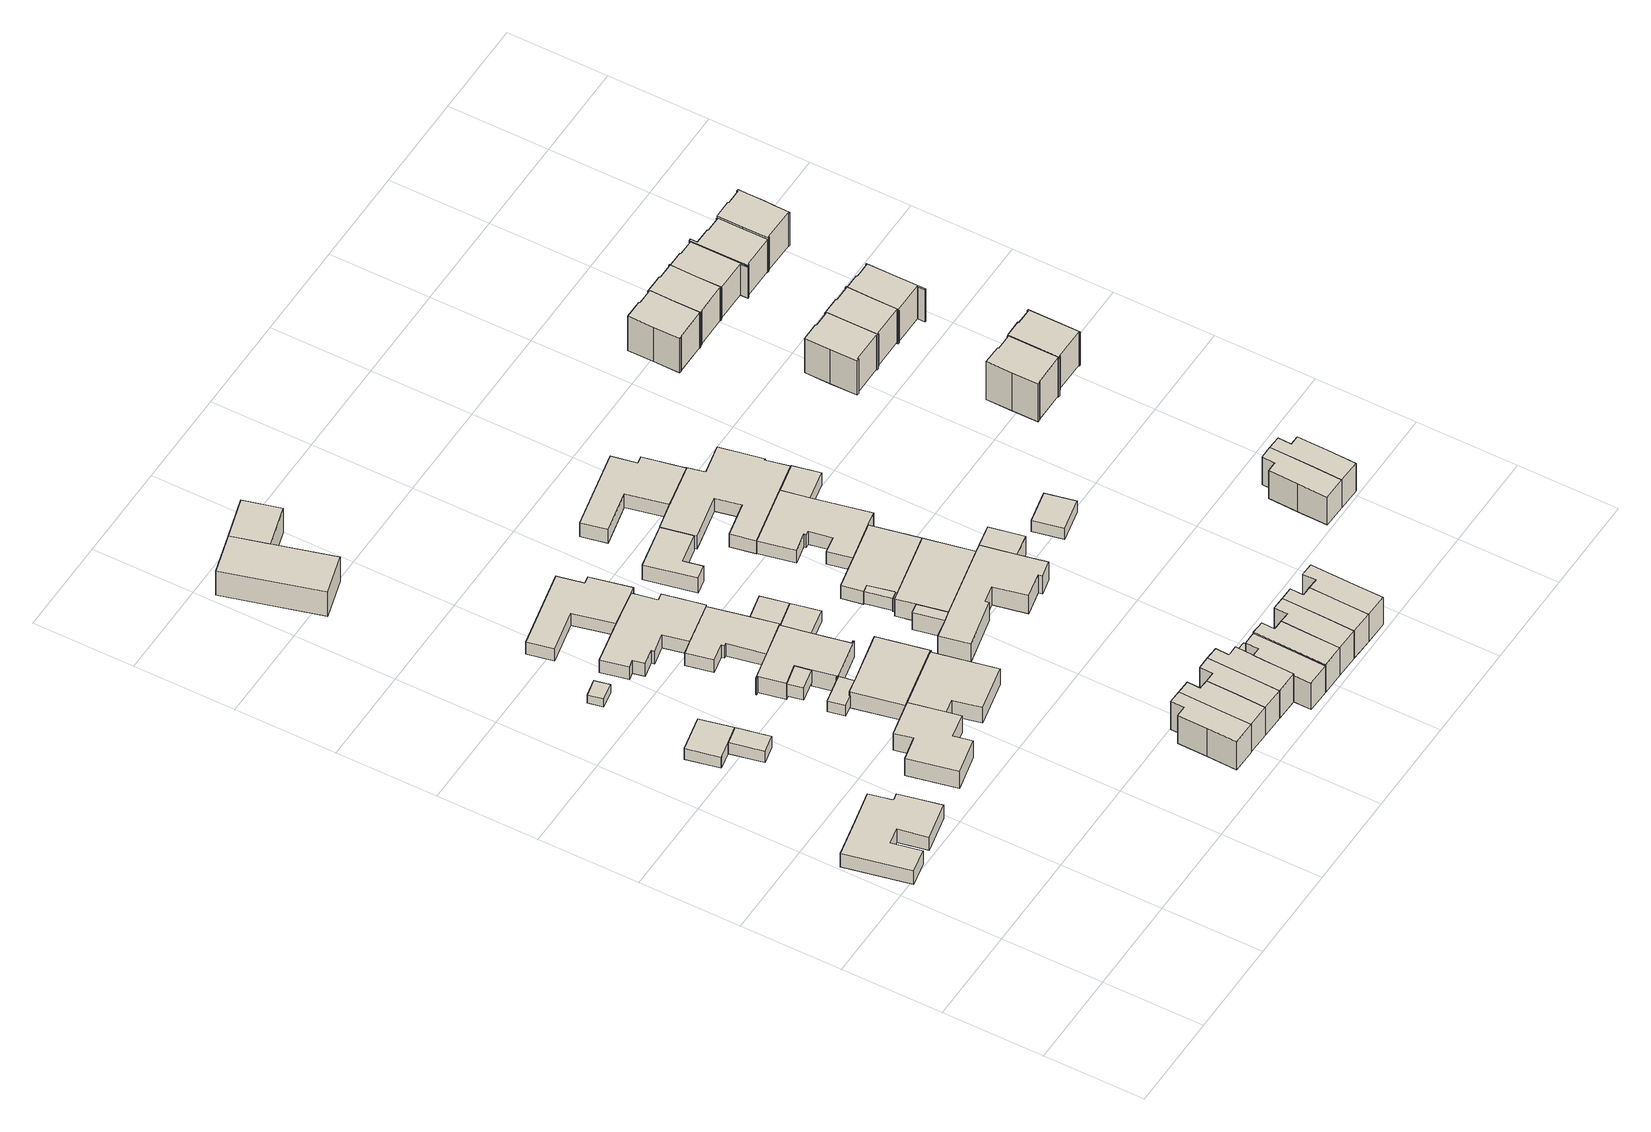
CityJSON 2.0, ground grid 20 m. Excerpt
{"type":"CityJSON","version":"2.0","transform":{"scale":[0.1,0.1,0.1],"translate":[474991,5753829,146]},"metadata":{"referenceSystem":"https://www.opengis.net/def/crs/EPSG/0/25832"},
"CityObjects":{
"building1":{"type":"Building","attributes":{"Gemeindeschluessel":"05766056","BezugspunktDach":"2000","function":"31001_1010","measuredHeight":3.22},"address":[{"country":"Germany","locality":"Oerlinghausen","thoroughfareNumber":"26","thoroughfareName":"Dalbker Straße"}],"geometry":[{"type":"Solid","lod":"1","boundaries":[[[[0,1,2,3,4,5,6,7,8,9,10]],[[11,12,13,14,15,16,17,18,19,20,21]],[[11,21,10,9]],[[12,11,9,8]],[[13,12,8,7]],[[14,13,7,6]],[[15,14,6,5]],[[16,15,5,4]],[[17,16,4,3]],[[18,17,3,2]],[[19,18,2,1]],[[20,19,1,0]],[[21,20,0,10]]]]}]},
"building2":{"type":"Building","attributes":{"Gemeindeschluessel":"05766056","BezugspunktDach":"2000","function":"31001_2000","measuredHeight":2.65},"address":[{"country":"Germany","locality":"Oerlinghausen","thoroughfareNumber":"58b","thoroughfareName":"Schulstraße"}],"geometry":[{"type":"Solid","lod":"1","boundaries":[[[[22,23,24,25,26,27]],[[28,29,30,31,32,33]],[[28,33,27,26]],[[29,28,26,25]],[[30,29,25,24]],[[31,30,24,23]],[[32,31,23,22]],[[33,32,22,27]]]]}]},
"building3":{"type":"Building","attributes":{"Gemeindeschluessel":"05766056","BezugspunktDach":"2000","function":"31001_2000","measuredHeight":2.75},"address":[{"country":"Germany","locality":"Oerlinghausen","thoroughfareNumber":"26b","thoroughfareName":"Dalbker Straße"}],"geometry":[{"type":"Solid","lod":"1","boundaries":[[[[23,22,34,35]],[[36,37,38,39]],[[36,39,35,34]],[[37,36,34,22]],[[38,37,22,23]],[[39,38,23,35]]]]}]},
"building4":{"type":"Building","attributes":{"Gemeindeschluessel":"05766056","BezugspunktDach":"2000","function":"31001_2000","measuredHeight":2.09},"address":[{"country":"Germany","locality":"Oerlinghausen","thoroughfareNumber":"60a","thoroughfareName":"Schulstraße"}],"geometry":[{"type":"Solid","lod":"1","boundaries":[[[[40,41,42,43]],[[44,45,46,47]],[[44,47,43,42]],[[45,44,42,41]],[[46,45,41,40]],[[47,46,40,43]]]]}]},
"building5":{"type":"Building","attributes":{"Gemeindeschluessel":"05766056","BezugspunktDach":"2000","function":"31001_1010","measuredHeight":4.19},"address":[{"country":"Germany","locality":"Oerlinghausen","thoroughfareNumber":"24c","thoroughfareName":"Dalbker Straße"}],"geometry":[{"type":"Solid","lod":"1","boundaries":[[[[48,49,50,51,52,53,54,55,56,57]],[[58,59,60,61,62,63,64,65,66,67]],[[58,67,57,56]],[[59,58,56,55]],[[60,59,55,54]],[[61,60,54,53]],[[62,61,53,52]],[[63,62,52,51]],[[64,63,51,50]],[[65,64,50,49]],[[66,65,49,48]],[[67,66,48,57]]]]}]},
"building6":{"type":"Building","attributes":{"Gemeindeschluessel":"05766056","BezugspunktDach":"2000","function":"31001_2000","measuredHeight":2.71},"address":[{"country":"Germany","locality":"Oerlinghausen","thoroughfareNumber":"24a","thoroughfareName":"Dalbker Straße"}],"geometry":[{"type":"Solid","lod":"1","boundaries":[[[[68,69,70,71,72,73,74]],[[75,76,77,78,79,80,81]],[[75,81,74,73]],[[76,75,73,72]],[[77,76,72,71]],[[78,77,71,70]],[[79,78,70,69]],[[80,79,69,68]],[[81,80,68,74]]]]}]},
"building7":{"type":"Building","attributes":{"Gemeindeschluessel":"05766056","BezugspunktDach":"2000","function":"51009_1610","measuredHeight":3.05},"address":[{"country":"Germany"}],"geometry":[{"type":"Solid","lod":"1","boundaries":[[[[82,83,84,85]],[[86,87,88,89]],[[86,89,85,84]],[[87,86,84,83]],[[88,87,83,82]],[[89,88,82,85]]]]}]},
"building8":{"type":"Building","attributes":{"Gemeindeschluessel":"05766056","BezugspunktDach":"2000","function":"31001_1010","measuredHeight":3.95},"address":[{"country":"Germany","locality":"Oerlinghausen","thoroughfareNumber":"24","thoroughfareName":"Dalbker Straße"}],"geometry":[{"type":"Solid","lod":"1","boundaries":[[[[90,91,92,93,94,95,96]],[[97,98,99,100,101,102,103]],[[97,103,96,95]],[[98,97,95,94]],[[99,98,94,93]],[[100,99,93,92]],[[101,100,92,91]],[[102,101,91,90]],[[103,102,90,96]]]]}]},
"building9":{"type":"Building","attributes":{"Gemeindeschluessel":"05766056","BezugspunktDach":"2000","function":"31001_1010","measuredHeight":4},"address":[{"country":"Germany","locality":"Oerlinghausen","thoroughfareNumber":"24b","thoroughfareName":"Dalbker Straße"}],"geometry":[{"type":"Solid","lod":"1","boundaries":[[[[104,105,106,107,108,109,110,111,112,113,114,115,116,117,118,119]],[[120,121,122,123,124,125,126,127,128,129,130,131,132,133,134,135]],[[120,135,119,118]],[[121,120,118,117]],[[122,121,117,116]],[[123,122,116,115]],[[124,123,115,114]],[[125,124,114,113]],[[126,125,113,112]],[[127,126,112,111]],[[128,127,111,110]],[[129,128,110,109]],[[130,129,109,108]],[[131,130,108,107]],[[132,131,107,106]],[[133,132,106,105]],[[134,133,105,104]],[[135,134,104,119]]]]}]},
"building10":{"type":"Building","attributes":{"Gemeindeschluessel":"05766056","BezugspunktDach":"2000","function":"31001_1010","measuredHeight":3.9},"address":[{"country":"Germany","locality":"Oerlinghausen","thoroughfareNumber":"24a","thoroughfareName":"Dalbker Straße"}],"geometry":[{"type":"Solid","lod":"1","boundaries":[[[[136,137,138,139,140,141,142,143,144]],[[145,146,147,148,149,150,151,152,153]],[[145,153,144,143]],[[146,145,143,142]],[[147,146,142,141]],[[148,147,141,140]],[[149,148,140,139]],[[150,149,139,138]],[[151,150,138,137]],[[152,151,137,136]],[[153,152,136,144]]]]}]},
"building11":{"type":"Building","attributes":{"Gemeindeschluessel":"05766056","BezugspunktDach":"2000","function":"31001_1010","measuredHeight":3.17},"address":[{"country":"Germany","locality":"Oerlinghausen","thoroughfareNumber":"60a","thoroughfareName":"Schulstraße"}],"geometry":[{"type":"Solid","lod":"1","boundaries":[[[[154,155,156,157,158,159,160,161,162,163,164,165,166,167]],[[168,169,170,171,172,173,174,175,176,177,178,179,180,181]],[[168,181,167,166]],[[169,168,166,165]],[[170,169,165,164]],[[171,170,164,163]],[[172,171,163,162]],[[173,172,162,161]],[[174,173,161,160]],[[175,174,160,159]],[[176,175,159,158]],[[177,176,158,157]],[[178,177,157,156]],[[179,178,156,155]],[[180,179,155,154]],[[181,180,154,167]]]]}]},
"building12":{"type":"Building","attributes":{"Gemeindeschluessel":"05766056","BezugspunktDach":"2000","function":"31001_1010","measuredHeight":10.33},"address":[{"country":"Germany","locality":"Oerlinghausen","thoroughfareNumber":"37a","thoroughfareName":"Dalbker Straße"}],"geometry":[{"type":"Solid","lod":"1","boundaries":[[[[182,183,184,185,186,187,188,189]],[[190,191,192,193,194,195,196,197]],[[190,197,189,188]],[[191,190,188,187]],[[192,191,187,186]],[[193,192,186,185]],[[194,193,185,184]],[[195,194,184,183]],[[196,195,183,182]],[[197,196,182,189]]]]}]},
"building13":{"type":"Building","attributes":{"Gemeindeschluessel":"05766056","function":"31001_3021"},"address":[{"country":"Germany","locality":"Oerlinghausen","thoroughfareNumber":"19","thoroughfareName":"Schulstraße"}],"children":["building13-1","building13-2"]},
"building13-1":{"type":"BuildingPart","attributes":{"BezugspunktDach":"2000","measuredHeight":6.65},"parents":["building13"],"geometry":[{"type":"Solid","lod":"1","boundaries":[[[[198,199,200,201]],[[202,203,204,205]],[[202,205,201,200]],[[203,202,200,199]],[[204,203,199,198]],[[205,204,198,201]]]]}]},
"building13-2":{"type":"BuildingPart","attributes":{"BezugspunktDach":"2000","measuredHeight":6.65},"parents":["building13"],"geometry":[{"type":"Solid","lod":"1","boundaries":[[[[206,198,207,208]],[[209,204,210,211]],[[209,211,208,207]],[[204,209,207,198]],[[210,204,198,206]],[[211,210,206,208]]]]}]},
"building14":{"type":"Building","attributes":{"Gemeindeschluessel":"05766056","BezugspunktDach":"2000","function":"31001_1010","measuredHeight":3.06},"address":[{"country":"Germany","locality":"Oerlinghausen","thoroughfareNumber":"60","thoroughfareName":"Schulstraße"}],"geometry":[{"type":"Solid","lod":"1","boundaries":[[[[212,213,214,154,167,215,216,217,218]],[[219,220,221,222,223,224,225,226,227]],[[219,227,218,217]],[[220,219,217,216]],[[221,220,216,215]],[[222,221,215,167]],[[223,222,167,154]],[[224,223,154,214]],[[225,224,214,213]],[[226,225,213,212]],[[227,226,212,218]]]]}]},
"building15":{"type":"Building","attributes":{"Gemeindeschluessel":"05766056","BezugspunktDach":"2000","function":"31001_1010","measuredHeight":3.11},"address":[{"country":"Germany","locality":"Oerlinghausen","thoroughfareNumber":"60b","thoroughfareName":"Schulstraße"}],"geometry":[{"type":"Solid","lod":"1","boundaries":[[[[228,229,230,231,232,233,104,119,234,235,236]],[[237,238,239,240,241,242,243,244,245,246,247]],[[237,247,236,235]],[[238,237,235,234]],[[239,238,234,119]],[[240,239,119,104]],[[241,240,104,233]],[[242,241,233,232]],[[243,242,232,231]],[[244,243,231,230]],[[245,244,230,229]],[[246,245,229,228]],[[247,246,228,236]]]]}]},
"building16":{"type":"Building","attributes":{"Gemeindeschluessel":"05766056","BezugspunktDach":"2000","function":"31001_1010","measuredHeight":10.24},"address":[{"country":"Germany","locality":"Oerlinghausen","thoroughfareNumber":"37","thoroughfareName":"Dalbker Straße"}],"geometry":[{"type":"Solid","lod":"1","boundaries":[[[[248,249,250,189,188,187,251,252]],[[253,254,255,256,257,258,259,260]],[[253,260,252,251]],[[254,253,251,187]],[[255,254,187,188]],[[256,255,188,189]],[[257,256,189,250]],[[258,257,250,249]],[[259,258,249,248]],[[260,259,248,252]]]]}]},
"building17":{"type":"Building","attributes":{"Gemeindeschluessel":"05766056","BezugspunktDach":"2000","function":"31001_1010","measuredHeight":10.25},"address":[{"country":"Germany","locality":"Oerlinghausen","thoroughfareNumber":"35a","thoroughfareName":"Dalbker Straße"}],"geometry":[{"type":"Solid","lod":"1","boundaries":[[[[261,262,248,252,251,263,264,265]],[[266,267,253,260,259,268,269,270]],[[266,270,265,264]],[[267,266,264,263]],[[253,267,263,251]],[[260,253,251,252]],[[259,260,252,248]],[[268,259,248,262]],[[269,268,262,261]],[[270,269,261,265]]]]}]},
"building18":{"type":"Building","attributes":{"Gemeindeschluessel":"05766056","BezugspunktDach":"2000","function":"31001_2000","measuredHeight":2.66},"address":[{"country":"Germany","locality":"Oerlinghausen","thoroughfareNumber":"24b","thoroughfareName":"Dalbker Straße"}],"geometry":[{"type":"Solid","lod":"1","boundaries":[[[[271,272,273,274,275]],[[276,277,278,279,280]],[[276,280,275,274]],[[277,276,274,273]],[[278,277,273,272]],[[279,278,272,271]],[[280,279,271,275]]]]}]},
"building19":{"type":"Building","attributes":{"Gemeindeschluessel":"05766056","BezugspunktDach":"2000","function":"31001_2000","measuredHeight":2.7},"address":[{"country":"Germany","locality":"Oerlinghausen","thoroughfareNumber":"60b","thoroughfareName":"Schulstraße"}],"geometry":[{"type":"Solid","lod":"1","boundaries":[[[[281,282,283,272,271]],[[238,237,284,285,286]],[[238,286,271,272]],[[237,238,272,283]],[[284,237,283,282]],[[285,284,282,281]],[[286,285,281,271]]]]}]},
"building20":{"type":"Building","attributes":{"Gemeindeschluessel":"05766056","BezugspunktDach":"2000","function":"31001_1010","measuredHeight":10.21},"address":[{"country":"Germany","locality":"Oerlinghausen","thoroughfareNumber":"35","thoroughfareName":"Dalbker Straße"}],"geometry":[{"type":"Solid","lod":"1","boundaries":[[[[287,288,289,265,264,263,290,291,292,293,294,295]],[[296,297,298,299,300,267,266,270,301,302,303,304]],[[296,304,295,294]],[[297,296,294,293]],[[298,297,293,292]],[[299,298,292,291]],[[300,299,291,290]],[[267,300,290,263]],[[266,267,263,264]],[[270,266,264,265]],[[301,270,265,289]],[[302,301,289,288]],[[303,302,288,287]],[[304,303,287,295]]]]}]},
"building21":{"type":"Building","attributes":{"Gemeindeschluessel":"05766056","BezugspunktDach":"2000","function":"31001_1010","measuredHeight":8.97},"address":[{"country":"Germany","locality":"Oerlinghausen","thoroughfareNumber":"33a","thoroughfareName":"Dalbker Straße"}],"geometry":[{"type":"Solid","lod":"1","boundaries":[[[[305,306,307,308,309,310,311,312,313,314,315,316]],[[317,318,319,320,300,299,321,297,296,322,323,324]],[[317,324,316,315]],[[318,317,315,314]],[[319,318,314,313]],[[320,319,313,312]],[[300,320,312,311]],[[299,300,311,310]],[[321,299,310,309]],[[297,321,309,308]],[[296,297,308,307]],[[322,296,307,306]],[[323,322,306,305]],[[324,323,305,316]]]]}]},
"building22":{"type":"Building","attributes":{"Gemeindeschluessel":"05766056","BezugspunktDach":"2000","function":"51009_1610","measuredHeight":2.98},"address":[{"country":"Germany"}],"geometry":[{"type":"Solid","lod":"1","boundaries":[[[[325,326,327,328,329]],[[330,331,332,333,334]],[[330,334,329,328]],[[331,330,328,327]],[[332,331,327,326]],[[333,332,326,325]],[[334,333,325,329]]]]}]},
"building23":{"type":"Building","attributes":{"Gemeindeschluessel":"05766056","BezugspunktDach":"2000","function":"31001_1110","measuredHeight":3.7},"address":[{"country":"Germany","locality":"Oerlinghausen","thoroughfareNumber":"62a","thoroughfareName":"Schulstraße"}],"geometry":[{"type":"Solid","lod":"1","boundaries":[[[[335,336,337,338,339,340]],[[341,342,343,344,345,346]],[[341,346,340,339]],[[342,341,339,338]],[[343,342,338,337]],[[344,343,337,336]],[[345,344,336,335]],[[346,345,335,340]]]]}]},
"building24":{"type":"Building","attributes":{"Gemeindeschluessel":"05766056","BezugspunktDach":"2000","function":"31001_1010","measuredHeight":10.2},"address":[{"country":"Germany","locality":"Oerlinghausen","thoroughfareNumber":"33","thoroughfareName":"Dalbker Straße"}],"geometry":[{"type":"Solid","lod":"1","boundaries":[[[[347,348,349,350,351,352,353,354,355]],[[356,318,317,324,357,358,359,360,361]],[[356,361,355,354]],[[318,356,354,353]],[[317,318,353,352]],[[324,317,352,351]],[[357,324,351,350]],[[358,357,350,349]],[[359,358,349,348]],[[360,359,348,347]],[[361,360,347,355]]]]}]},
"building25":{"type":"Building","attributes":{"Gemeindeschluessel":"05766056","BezugspunktDach":"2000","function":"31001_1010","measuredHeight":4.53},"address":[{"country":"Germany","locality":"Oerlinghausen","thoroughfareNumber":"22","thoroughfareName":"Dalbker Straße"}],"geometry":[{"type":"Solid","lod":"1","boundaries":[[[[362,363,364,365,366,367,368,369,370,371,372,373,374,375]],[[376,377,378,379,380,381,382,383,384,385,386,387,388,389]],[[376,389,375,374]],[[377,376,374,373]],[[378,377,373,372]],[[379,378,372,371]],[[380,379,371,370]],[[381,380,370,369]],[[382,381,369,368]],[[383,382,368,367]],[[384,383,367,366]],[[385,384,366,365]],[[386,385,365,364]],[[387,386,364,363]],[[388,387,363,362]],[[389,388,362,375]]]]}]},
"building26":{"type":"Building","attributes":{"Gemeindeschluessel":"05766056","BezugspunktDach":"2100","function":"31001_2723","measuredHeight":1.02},"address":[{"country":"Germany","locality":"Oerlinghausen","thoroughfareNumber":"33","thoroughfareName":"Dalbker Straße"}],"geometry":[{"type":"Solid","lod":"1","boundaries":[[[[390,391,392,393]],[[394,395,396,397]],[[394,397,393,392]],[[395,394,392,391]],[[396,395,391,390]],[[397,396,390,393]]]]}]},
"building27":{"type":"Building","attributes":{"Gemeindeschluessel":"05766056","function":"31001_1010"},"address":[{"country":"Germany","locality":"Oerlinghausen","thoroughfareNumber":"22a","thoroughfareName":"Dalbker Straße"}],"children":["building27-1","building27-2"]},
"building27-1":{"type":"BuildingPart","attributes":{"BezugspunktDach":"2000","measuredHeight":4.36},"parents":["building27"],"geometry":[{"type":"Solid","lod":"1","boundaries":[[[[398,399,400,364,363]],[[401,402,403,404,405]],[[401,405,363,364]],[[402,401,364,400]],[[403,402,400,399]],[[404,403,399,398]],[[405,404,398,363]]]]}]},
"building27-2":{"type":"BuildingPart","attributes":{"BezugspunktDach":"2000","measuredHeight":4.36},"parents":["building27"],"geometry":[{"type":"Solid","lod":"1","boundaries":[[[[400,406,365,364]],[[407,408,402,401]],[[407,401,364,365]],[[408,407,365,406]],[[402,408,406,400]],[[401,402,400,364]]]]}]},
"building28":{"type":"Building","attributes":{"Gemeindeschluessel":"05766056","BezugspunktDach":"2000","function":"31001_1010","measuredHeight":3.23},"address":[{"country":"Germany","locality":"Oerlinghausen","thoroughfareNumber":"22b","thoroughfareName":"Dalbker Straße"}],"geometry":[{"type":"Solid","lod":"1","boundaries":[[[[409,410,327,326,325,329,328,399,398,411]],[[412,413,414,415,416,417,418,419,420,421]],[[412,421,411,398]],[[413,412,398,399]],[[414,413,399,328]],[[415,414,328,329]],[[416,415,329,325]],[[417,416,325,326]],[[418,417,326,327]],[[419,418,327,410]],[[420,419,410,409]],[[421,420,409,411]]]]}]},
"building29":{"type":"Building","attributes":{"Gemeindeschluessel":"05766056","BezugspunktDach":"2000","function":"31001_1010","measuredHeight":10.2},"address":[{"country":"Germany","locality":"Oerlinghausen","thoroughfareNumber":"31a","thoroughfareName":"Dalbker Straße"}],"geometry":[{"type":"Solid","lod":"1","boundaries":[[[[422,423,347,355,354,424,425,426]],[[427,428,356,361,360,429,430,431]],[[427,431,426,425]],[[428,427,425,424]],[[356,428,424,354]],[[361,356,354,355]],[[360,361,355,347]],[[429,360,347,423]],[[430,429,423,422]],[[431,430,422,426]]]]}]},
"building30":{"type":"Building","attributes":{"Gemeindeschluessel":"05766056","BezugspunktDach":"2000","function":"31001_1010","measuredHeight":3.4},"address":[{"country":"Germany","locality":"Oerlinghausen","thoroughfareNumber":"62","thoroughfareName":"Schulstraße"}],"geometry":[{"type":"Solid","lod":"1","boundaries":[[[[432,433,434,435,436,437,438,439]],[[440,441,442,443,444,445,446,447]],[[440,447,439,438]],[[441,440,438,437]],[[442,441,437,436]],[[443,442,436,435]],[[444,443,435,434]],[[445,444,434,433]],[[446,445,433,432]],[[447,446,432,439]]]]}]},
"building31":{"type":"Building","attributes":{"Gemeindeschluessel":"05766056","BezugspunktDach":"2000","function":"31001_1010","measuredHeight":3.25},"address":[{"country":"Germany","locality":"Oerlinghausen","thoroughfareNumber":"22c","thoroughfareName":"Dalbker Straße"}],"geometry":[{"type":"Solid","lod":"1","boundaries":[[[[448,449,450,451,452,453,454,455,456,457,458,459]],[[460,461,462,463,464,465,466,467,468,469,470,471]],[[460,471,459,458]],[[461,460,458,457]],[[462,461,457,456]],[[463,462,456,455]],[[464,463,455,454]],[[465,464,454,453]],[[466,465,453,452]],[[467,466,452,451]],[[468,467,451,450]],[[469,468,450,449]],[[470,469,449,448]],[[471,470,448,459]]]]}]},
"building32":{"type":"Building","attributes":{"Gemeindeschluessel":"05766056","BezugspunktDach":"2000","function":"31001_1010","measuredHeight":10.17},"address":[{"country":"Germany","locality":"Oerlinghausen","thoroughfareNumber":"31","thoroughfareName":"Dalbker Straße"}],"geometry":[{"type":"Solid","lod":"1","boundaries":[[[[472,473,474,426,425,424,475,476]],[[477,478,479,480,481,482,483,484]],[[477,484,476,475]],[[478,477,475,424]],[[479,478,424,425]],[[480,479,425,426]],[[481,480,426,474]],[[482,481,474,473]],[[483,482,473,472]],[[484,483,472,476]]]]}]},
"building33":{"type":"Building","attributes":{"Gemeindeschluessel":"05766056","BezugspunktDach":"2000","function":"31001_1010","measuredHeight":3.16},"address":[{"country":"Germany","locality":"Oerlinghausen","thoroughfareNumber":"62a","thoroughfareName":"Schulstraße"}],"geometry":[{"type":"Solid","lod":"1","boundaries":[[[[485,486,487,488,489,490,491,492,493,494,495,496,497,498,499,500,501]],[[502,503,504,505,506,507,508,509,510,511,512,513,514,515,516,517,518]],[[502,518,501,500]],[[503,502,500,499]],[[504,503,499,498]],[[505,504,498,497]],[[506,505,497,496]],[[507,506,496,495]],[[508,507,495,494]],[[509,508,494,493]],[[510,509,493,492]],[[511,510,492,491]],[[512,511,491,490]],[[513,512,490,489]],[[514,513,489,488]],[[515,514,488,487]],[[516,515,487,486]],[[517,516,486,485]],[[518,517,485,501]]]]}]},
"building34":{"type":"Building","attributes":{"Gemeindeschluessel":"05766056","BezugspunktDach":"2000","function":"31001_2000","measuredHeight":4.63},"address":[{"country":"Germany","locality":"Oerlinghausen","thoroughfareNumber":"22","thoroughfareName":"Dalbker Straße"}],"geometry":[{"type":"Solid","lod":"1","boundaries":[[[[519,362,375,520]],[[521,522,523,524]],[[521,524,520,375]],[[522,521,375,362]],[[523,522,362,519]],[[524,523,519,520]]]]}]},
"building35":{"type":"Building","attributes":{"Gemeindeschluessel":"05766056","BezugspunktDach":"2000","function":"31001_1010","measuredHeight":10.17},"address":[{"country":"Germany","locality":"Oerlinghausen","thoroughfareNumber":"29a","thoroughfareName":"Dalbker Straße"}],"geometry":[{"type":"Solid","lod":"1","boundaries":[[[[525,526,472,476,475,527,528,529]],[[530,531,477,484,483,532,533,534]],[[530,534,529,528]],[[531,530,528,527]],[[477,531,527,475]],[[484,477,475,476]],[[483,484,476,472]],[[532,483,472,526]],[[533,532,526,525]],[[534,533,525,529]]]]}]},
"building36":{"type":"Building","attributes":{"Gemeindeschluessel":"05766056","BezugspunktDach":"2000","function":"31001_2000","measuredHeight":2.96},"address":[{"country":"Germany","locality":"Oerlinghausen","thoroughfareNumber":"22c","thoroughfareName":"Dalbker Straße"}],"geometry":[{"type":"Solid","lod":"1","boundaries":[[[[535,536,537,538,539]],[[540,507,506,541,542]],[[540,542,539,538]],[[507,540,538,537]],[[506,507,537,536]],[[541,506,536,535]],[[542,541,535,539]]]]}]},
"building37":{"type":"Building","attributes":{"Gemeindeschluessel":"05766056","BezugspunktDach":"2000","function":"31001_2520","measuredHeight":2.73},"address":[{"country":"Germany","locality":"Oerlinghausen","thoroughfareNumber":"22","thoroughfareName":"Dalbker Straße"}],"geometry":[{"type":"Solid","lod":"1","boundaries":[[[[543,544,545,546]],[[547,548,549,550]],[[547,550,546,545]],[[548,547,545,544]],[[549,548,544,543]],[[550,549,543,546]]]]}]},
"building38":{"type":"Building","attributes":{"Gemeindeschluessel":"05766056","BezugspunktDach":"2000","function":"31001_1010","measuredHeight":10.2},"address":[{"country":"Germany","locality":"Oerlinghausen","thoroughfareNumber":"27a","thoroughfareName":"Dalbker Straße"}],"geometry":[{"type":"Solid","lod":"1","boundaries":[[[[551,552,553,554,555,556,557,558]],[[559,560,561,562,563,564,565,566]],[[559,566,558,557]],[[560,559,557,556]],[[561,560,556,555]],[[562,561,555,554]],[[563,562,554,553]],[[564,563,553,552]],[[565,564,552,551]],[[566,565,551,558]]]]}]},
"building39":{"type":"Building","attributes":{"Gemeindeschluessel":"05766056","BezugspunktDach":"2000","function":"31001_1010","measuredHeight":10.21},"address":[{"country":"Germany","locality":"Oerlinghausen","thoroughfareNumber":"27","thoroughfareName":"Dalbker Straße"}],"geometry":[{"type":"Solid","lod":"1","boundaries":[[[[567,568,569,558,557,556,570,571]],[[572,560,559,566,573,574,575,576]],[[572,576,571,570]],[[560,572,570,556]],[[559,560,556,557]],[[566,559,557,558]],[[573,566,558,569]],[[574,573,569,568]],[[575,574,568,567]],[[576,575,567,571]]]]}]},
"building40":{"type":"Building","attributes":{"Gemeindeschluessel":"05766056","BezugspunktDach":"2000","function":"31001_1010","measuredHeight":10.81},"address":[{"country":"Germany","locality":"Oerlinghausen","thoroughfareNumber":"64","thoroughfareName":"Schulstraße"}],"geometry":[{"type":"Solid","lod":"1","boundaries":[[[[577,578,579,580,581,582,583,584,585,586,587,588,589,590]],[[591,592,593,594,595,596,597,598,599,600,601,602,603,604]],[[591,604,590,589]],[[592,591,589,588]],[[593,592,588,587]],[[594,593,587,586]],[[595,594,586,585]],[[596,595,585,584]],[[597,596,584,583]],[[598,597,583,582]],[[599,598,582,581]],[[600,599,581,580]],[[601,600,580,579]],[[602,601,579,578]],[[603,602,578,577]],[[604,603,577,590]]]]}]},
"building41":{"type":"Building","attributes":{"Gemeindeschluessel":"05766056","BezugspunktDach":"2000","function":"31001_1010","measuredHeight":10.7},"address":[{"country":"Germany","locality":"Oerlinghausen","thoroughfareNumber":"82","thoroughfareName":"Schulstraße"}],"geometry":[{"type":"Solid","lod":"1","boundaries":[[[[605,606,607,608,609,610,611,612,613,614,615,616,617,618]],[[619,620,621,622,623,624,625,626,627,628,629,630,631,632]],[[619,632,618,617]],[[620,619,617,616]],[[621,620,616,615]],[[622,621,615,614]],[[623,622,614,613]],[[624,623,613,612]],[[625,624,612,611]],[[626,625,611,610]],[[627,626,610,609]],[[628,627,609,608]],[[629,628,608,607]],[[630,629,607,606]],[[631,630,606,605]],[[632,631,605,618]]]]}]},
"building42":{"type":"Building","attributes":{"Gemeindeschluessel":"05766056","BezugspunktDach":"2000","function":"31001_1010","measuredHeight":11.71},"address":[{"country":"Germany","locality":"Oerlinghausen","thoroughfareNumber":"92","thoroughfareName":"Schulstraße"}],"geometry":[{"type":"Solid","lod":"1","boundaries":[[[[633,634,635,636,637,638,639,640,641,642,643,644,645,646]],[[647,648,649,650,651,652,653,654,655,656,657,658,659,660]],[[647,660,646,645]],[[648,647,645,644]],[[649,648,644,643]],[[650,649,643,642]],[[651,650,642,641]],[[652,651,641,640]],[[653,652,640,639]],[[654,653,639,638]],[[655,654,638,637]],[[656,655,637,636]],[[657,656,636,635]],[[658,657,635,634]],[[659,658,634,633]],[[660,659,633,646]]]]}]},
"building43":{"type":"Building","attributes":{"Gemeindeschluessel":"05766056","BezugspunktDach":"2000","function":"31001_1010","measuredHeight":10.56},"address":[{"country":"Germany","locality":"Oerlinghausen","thoroughfareNumber":"66","thoroughfareName":"Schulstraße"}],"geometry":[{"type":"Solid","lod":"1","boundaries":[[[[661,587,662,585,663,664,665,666,667,668,669,670,671,672]],[[673,674,675,676,677,678,679,680,681,682,683,684,685,686]],[[673,686,672,671]],[[674,673,671,670]],[[675,674,670,669]],[[676,675,669,668]],[[677,676,668,667]],[[678,677,667,666]],[[679,678,666,665]],[[680,679,665,664]],[[681,680,664,663]],[[682,681,663,585]],[[683,682,585,662]],[[684,683,662,587]],[[685,684,587,661]],[[686,685,661,672]]]]}]},
"building44":{"type":"Building","attributes":{"Gemeindeschluessel":"05766056","BezugspunktDach":"2000","function":"31001_1010","measuredHeight":10.33},"address":[{"country":"Germany","locality":"Oerlinghausen","thoroughfareNumber":"80","thoroughfareName":"Schulstraße"}],"geometry":[{"type":"Solid","lod":"1","boundaries":[[[[687,615,688,613,689,690,691,692,693,694,695,696,697,698]],[[699,700,701,702,703,704,705,706,707,708,709,710,711,712]],[[699,712,698,697]],[[700,699,697,696]],[[701,700,696,695]],[[702,701,695,694]],[[703,702,694,693]],[[704,703,693,692]],[[705,704,692,691]],[[706,705,691,690]],[[707,706,690,689]],[[708,707,689,613]],[[709,708,613,688]],[[710,709,688,615]],[[711,710,615,687]],[[712,711,687,698]]]]}]},
"building45":{"type":"Building","attributes":{"Gemeindeschluessel":"05766056","BezugspunktDach":"2000","function":"31001_1010","measuredHeight":10.45},"address":[{"country":"Germany","locality":"Oerlinghausen","thoroughfareNumber":"90","thoroughfareName":"Schulstraße"}],"geometry":[{"type":"Solid","lod":"1","boundaries":[[[[713,714,715,716,717,718,719,720,721,722,723,724,725,726]],[[727,728,729,730,731,732,733,734,735,736,737,738,739,740]],[[727,740,726,725]],[[728,727,725,724]],[[729,728,724,723]],[[730,729,723,722]],[[731,730,722,721]],[[732,731,721,720]],[[733,732,720,719]],[[734,733,719,718]],[[735,734,718,717]],[[736,735,717,716]],[[737,736,716,715]],[[738,737,715,714]],[[739,738,714,713]],[[740,739,713,726]]]]}]},
"building46":{"type":"Building","attributes":{"Gemeindeschluessel":"05766056","BezugspunktDach":"2000","function":"31001_1010","measuredHeight":10.43},"address":[{"country":"Germany","locality":"Oerlinghausen","thoroughfareNumber":"68","thoroughfareName":"Schulstraße"}],"geometry":[{"type":"Solid","lod":"1","boundaries":[[[[741,742,743,744,745,746,747,748,749,750,751,752,753,754,755,756]],[[757,758,759,760,761,762,763,764,765,766,767,768,769,770,771,772]],[[757,772,756,755]],[[758,757,755,754]],[[759,758,754,753]],[[760,759,753,752]],[[761,760,752,751]],[[762,761,751,750]],[[763,762,750,749]],[[764,763,749,748]],[[765,764,748,747]],[[766,765,747,746]],[[767,766,746,745]],[[768,767,745,744]],[[769,768,744,743]],[[770,769,743,742]],[[771,770,742,741]],[[772,771,741,756]]]]}]},
"building47":{"type":"Building","attributes":{"Gemeindeschluessel":"05766056","BezugspunktDach":"2000","function":"31001_1010","measuredHeight":10.78},"address":[{"country":"Germany","locality":"Oerlinghausen","thoroughfareNumber":"78","thoroughfareName":"Schulstraße"}],"geometry":[{"type":"Solid","lod":"1","boundaries":[[[[773,774,775,776,777,778,779,780,781,782,783,784,785,786,787]],[[788,789,790,791,792,793,794,795,796,797,798,799,800,801,802]],[[788,802,787,786]],[[789,788,786,785]],[[790,789,785,784]],[[791,790,784,783]],[[792,791,783,782]],[[793,792,782,781]],[[794,793,781,780]],[[795,794,780,779]],[[796,795,779,778]],[[797,796,778,777]],[[798,797,777,776]],[[799,798,776,775]],[[800,799,775,774]],[[801,800,774,773]],[[802,801,773,787]]]]}]},
"building48":{"type":"Building","attributes":{"Gemeindeschluessel":"05766056","BezugspunktDach":"2000","function":"31001_1010","measuredHeight":10.57},"address":[{"country":"Germany","locality":"Oerlinghausen","thoroughfareNumber":"70","thoroughfareName":"Schulstraße"}],"geometry":[{"type":"Solid","lod":"1","boundaries":[[[[803,804,805,806,807,808,809,810,811,812,813,814,815,816,817,818]],[[819,820,821,822,823,824,825,826,827,828,829,830,831,832,833,834]],[[819,834,818,817]],[[820,819,817,816]],[[821,820,816,815]],[[822,821,815,814]],[[823,822,814,813]],[[824,823,813,812]],[[825,824,812,811]],[[826,825,811,810]],[[827,826,810,809]],[[828,827,809,808]],[[829,828,808,807]],[[830,829,807,806]],[[831,830,806,805]],[[832,831,805,804]],[[833,832,804,803]],[[834,833,803,818]]]]}]},
"building49":{"type":"Building","attributes":{"Gemeindeschluessel":"05766056","BezugspunktDach":"2000","function":"31001_1010","measuredHeight":10.49},"address":[{"country":"Germany","locality":"Oerlinghausen","thoroughfareNumber":"72","thoroughfareName":"Schulstraße"}],"geometry":[{"type":"Solid","lod":"1","boundaries":[[[[835,836,837,838,839,840,841,842,843,844,845,846,847,848,849,850,851]],[[852,853,854,855,856,857,858,859,860,861,862,863,864,865,866,867,868]],[[852,868,851,850]],[[853,852,850,849]],[[854,853,849,848]],[[855,854,848,847]],[[856,855,847,846]],[[857,856,846,845]],[[858,857,845,844]],[[859,858,844,843]],[[860,859,843,842]],[[861,860,842,841]],[[862,861,841,840]],[[863,862,840,839]],[[864,863,839,838]],[[865,864,838,837]],[[866,865,837,836]],[[867,866,836,835]],[[868,867,835,851]]]]}]}
},
"vertices":[
[78,536,40],[2,520,40],[30,391,40],[79,401,40],[67,459,40],[100,466,40],[112,408,40],[189,425,40],[171,508,40],[156,505,40],[146,551,40],[156,505,7],[171,508,7],[189,425,7],[112,408,7],[100,466,7],[67,459,7],[79,401,7],[30,391,7],[2,520,7],[78,536,7],[146,551,7],
[134,819,34],[170,827,34],[155,892,34],[84,877,34],[98,812,34],[100,812,34],[98,812,7],[84,877,7],[155,892,7],[170,827,7],[134,819,7],[100,812,7],
[148,754,34],[184,762,34],[148,754,6],[134,819,6],[170,827,6],[184,762,6],
[148,1094,27],[114,1086,27],[120,1057,27],[155,1064,27],[120,1057,7],[114,1086,7],[148,1094,7],[155,1064,7],
[329,489,49],[378,499,49],[372,527,49],[357,596,49],[348,594,49],[283,580,49],[291,544,49],[242,533,49],[263,437,49],[337,453,49],[263,437,7],[242,533,7],[291,544,7],[283,580,7],[348,594,7],[357,596,7],[372,527,7],[378,499,7],[329,489,7],[337,453,7],
[327,693,42],[362,700,42],[356,731,42],[350,730,42],[297,719,42],[304,686,42],[327,691,42],[304,686,15],[297,719,15],[350,730,15],[356,731,15],[362,700,15],[327,693,15],[327,691,15],
[338,808,43],[295,798,43],[302,768,43],[344,777,43],[302,768,13],[295,798,13],[338,808,13],[344,777,13],
[479,622,48],[357,596,48],[372,527,48],[401,533,48],[413,479,48],[506,499,48],[480,621,48],[506,499,9],[413,479,9],[401,533,9],[372,527,9],[357,596,9],[479,622,9],[480,621,9],
[338,863,44],[279,850,44],[279,848,44],[284,849,44],[295,798,44],[338,808,44],[344,777,44],[354,733,44],[349,732,44],[350,730,44],[356,731,44],[439,749,44],[438,751,44],[433,750,44],[418,822,44],[407,878,44],[418,822,4],[433,750,4],[438,751,4],[439,749,4],[356,731,4],[350,730,4],[349,732,4],[354,733,4],[344,777,4],[338,808,4],[295,798,4],[284,849,4],[279,848,4],[279,850,4],[338,863,4],[407,878,4],
[362,700,51],[327,693,51],[327,691,51],[348,594,51],[357,596,51],[479,622,51],[480,621,51],[481,621,51],[460,721,51],[481,621,12],[480,621,12],[479,622,12],[357,596,12],[348,594,12],[327,691,12],[327,693,12],[362,700,12],[460,721,12],
[271,1121,42],[183,1103,42],[195,1050,42],[210,1054,42],[215,1031,42],[247,1038,42],[248,1031,42],[287,1040,42],[298,991,42],[381,1008,42],[386,1010,42],[369,1090,42],[355,1087,42],[345,1135,42],[355,1087,10],[369,1090,10],[386,1010,10],[381,1008,10],[298,991,10],[287,1040,10],[248,1031,10],[247,1038,10],[215,1031,10],[210,1054,10],[195,1050,10],[183,1103,10],[271,1121,10],[345,1135,10],
[566,197,75],[565,170,75],[544,170,75],[543,111,75],[541,52,75],[589,51,75],[590,110,75],[592,196,75],[590,110,5],[589,51,5],[541,52,5],[543,111,5],[544,170,5],[565,170,5],[566,197,5],[592,196,5],
[89,1782,71],[8,1759,71],[62,1569,71],[143,1592,71],[62,1569,10],[8,1759,10],[89,1782,10],[143,1592,10],
[172,1806,71],[109,1710,71],[192,1734,71],[109,1710,10],[172,1806,10],[192,1734,10],
[155,1232,42],[166,1181,42],[252,1200,42],[358,1138,42],[340,1218,42],[325,1215,42],[314,1266,42],[325,1215,12],[340,1218,12],[358,1138,12],[345,1135,12],[271,1121,12],[252,1200,12],[166,1181,12],[155,1232,12],[314,1266,12],
[298,991,44],[269,984,44],[280,932,44],[316,940,44],[318,934,44],[323,935,44],[410,878,44],[398,932,44],[381,1008,44],[398,932,13],[410,878,13],[407,878,13],[338,863,13],[323,935,13],[318,934,13],[316,940,13],[280,932,13],[269,984,13],[298,991,13],[381,1008,13],
[638,168,75],[618,169,75],[619,195,75],[635,50,75],[637,109,75],[635,50,6],[589,51,6],[590,110,6],[592,196,6],[619,195,6],[618,169,6],[638,168,6],[637,109,6],
[659,194,75],[658,168,75],[681,49,75],[683,108,75],[685,194,75],[683,108,6],[681,49,6],[658,168,6],[659,194,6],[685,194,6],
[463,890,40],[410,878,40],[407,878,40],[418,822,40],[475,834,40],[418,822,14],[407,878,14],[410,878,14],[463,890,14],[475,834,14],
[456,922,40],[451,944,40],[398,932,40],[451,944,13],[456,922,13],[463,890,13],
[731,166,75],[710,166,75],[711,193,75],[727,48,75],[728,48,75],[729,107,75],[730,131,75],[731,131,75],[732,166,75],[731,131,6],[730,131,6],[729,107,6],[728,48,6],[727,48,6],[711,193,6],[710,166,6],[731,166,6],[732,166,6],
[751,157,72],[750,131,72],[731,131,72],[730,131,72],[728,72,72],[728,48,72],[727,48,72],[726,13,72],[727,13,72],[773,12,72],[775,71,72],[777,157,72],[775,71,6],[773,12,6],[727,13,6],[726,13,6],[728,72,6],[750,131,6],[751,157,6],[777,157,6],
[571,747,47],[560,795,47],[545,792,47],[556,741,47],[571,744,47],[556,741,17],[545,792,17],[560,795,17],[571,747,17],[571,744,17],
[449,1094,48],[510,1107,48],[497,1168,48],[407,1149,48],[428,1051,48],[457,1057,48],[428,1051,11],[407,1149,11],[497,1168,11],[510,1107,11],[449,1094,11],[457,1057,11],
[823,129,75],[802,129,75],[803,156,75],[793,156,75],[777,157,75],[775,71,75],[773,12,75],[820,11,75],[821,70,75],[820,11,6],[793,156,6],[803,156,6],[802,129,6],[823,129,6],[821,70,6],
[738,677,47],[723,674,47],[577,643,47],[557,638,47],[519,630,47],[532,572,47],[631,594,47],[630,601,47],[665,609,47],[679,544,47],[729,555,47],[731,547,47],[764,554,47],[752,610,47],[764,554,2],[731,547,2],[729,555,2],[679,544,2],[665,609,2],[630,601,2],[631,594,2],[532,572,2],[519,630,2],[557,638,2],[577,643,2],[723,674,2],[738,677,2],[752,610,2],
[778,187,17],[777,157,17],[793,156,17],[794,186,17],[793,156,7],[777,157,7],[778,187,7],[794,186,7],
[703,769,47],[557,738,47],[565,700,47],[577,643,4],[565,700,4],[557,738,4],[703,769,4],[723,674,4],
[545,696,47],[557,638,4],[545,696,4],
[603,847,47],[537,833,47],[683,864,47],[703,769,15],[557,738,15],[556,741,15],[571,744,15],[571,747,15],[560,795,15],[545,792,15],[537,833,15],[603,847,15],[683,864,15],
[844,155,75],[843,128,75],[866,10,75],[868,69,75],[870,154,75],[868,69,6],[866,10,6],[843,128,6],[844,155,6],[870,154,6],
[437,1291,48],[448,1241,48],[534,1260,48],[552,1180,48],[640,1198,48],[623,1279,48],[608,1276,48],[598,1325,48],[608,1276,14],[623,1279,14],[640,1198,14],[552,1180,14],[534,1260,14],[448,1241,14],[437,1291,14],[598,1325,14],
[676,1035,48],[554,1009,48],[569,939,48],[608,948,48],[609,943,48],[617,944,48],[626,900,48],[593,894,48],[603,847,48],[683,864,48],[711,870,48],[687,981,48],[711,870,16],[683,864,16],[603,847,16],[593,894,16],[626,900,16],[617,944,16],[609,943,16],[608,948,16],[569,939,16],[554,1009,16],[676,1035,16],[687,981,16],
[915,127,75],[895,127,75],[896,154,75],[912,8,75],[914,68,75],[912,8,7],[866,10,7],[868,69,7],[870,154,7],[896,154,7],[895,127,7],[915,127,7],[914,68,7],
[640,1198,49],[552,1180,49],[497,1168,49],[510,1107,49],[511,1102,49],[602,1121,49],[613,1072,49],[543,1057,49],[553,1008,49],[554,1009,49],[676,1035,49],[733,1047,49],[723,1093,49],[726,1093,49],[708,1178,49],[648,1165,49],[640,1199,49],[648,1165,17],[708,1178,17],[726,1093,17],[723,1093,17],[733,1047,17],[676,1035,17],[554,1009,17],[553,1008,17],[543,1057,17],[613,1072,17],[602,1121,17],[511,1102,17],[510,1107,17],[497,1168,17],[552,1180,17],[640,1198,17],[640,1199,17],
[782,686,47],[796,619,47],[752,610,1],[738,677,1],[782,686,1],[796,619,1],
[936,153,75],[936,126,75],[959,7,75],[960,66,75],[962,152,75],[960,66,7],[959,7,7],[936,126,7],[936,153,7],[962,152,7],
[736,1048,47],[733,1047,47],[676,1035,47],[687,981,47],[748,994,47],[687,981,17],[736,1048,17],[748,994,17],
[905,647,39],[839,633,39],[852,574,39],[918,588,39],[852,574,12],[839,633,12],[905,647,12],[918,588,12],
[1132,348,82],[1131,322,82],[1110,322,82],[1108,263,82],[1107,204,82],[1154,203,82],[1156,262,82],[1158,348,82],[1156,262,13],[1154,203,13],[1107,204,13],[1108,263,13],[1110,322,13],[1131,322,13],[1132,348,13],[1158,348,13],
[1203,320,82],[1183,320,82],[1184,347,82],[1200,202,82],[1202,261,82],[1200,202,13],[1184,347,13],[1183,320,13],[1203,320,13],[1202,261,13],
[884,1436,108],[847,1436,108],[847,1385,108],[847,1333,108],[851,1333,108],[851,1334,108],[915,1334,108],[915,1333,108],[917,1333,108],[917,1383,108],[918,1436,108],[915,1436,108],[915,1434,108],[884,1434,108],[915,1434,22],[915,1436,22],[918,1436,22],[917,1383,22],[917,1333,22],[915,1333,22],[915,1334,22],[851,1334,22],[851,1333,22],[847,1333,22],[847,1385,22],[847,1436,22],[884,1436,22],[884,1434,22],
[992,1150,107],[956,1150,107],[956,1099,107],[956,1046,107],[961,1046,107],[961,1048,107],[1024,1048,107],[1024,1046,107],[1027,1046,107],[1027,1099,107],[1027,1150,107],[1024,1150,107],[1024,1148,107],[992,1148,107],[1024,1148,21],[1024,1150,21],[1027,1150,21],[1027,1099,21],[1027,1046,21],[1024,1046,21],[1024,1048,21],[961,1048,21],[961,1046,21],[956,1046,21],[956,1099,21],[956,1150,21],[992,1150,21],[992,1148,21],
[1102,854,108],[1065,855,108],[1065,803,108],[1065,752,108],[1070,752,108],[1070,753,108],[1134,753,108],[1133,751,108],[1136,751,108],[1136,802,108],[1136,854,108],[1134,854,108],[1134,852,108],[1102,852,108],[1134,852,13],[1134,854,13],[1136,854,13],[1136,802,13],[1136,751,13],[1133,751,13],[1134,753,13],[1070,753,13],[1070,752,13],[1065,752,13],[1065,803,13],[1065,855,13],[1102,854,13],[1102,852,13],
[953,1436,108],[917,1384,108],[920,1333,108],[920,1334,108],[984,1334,108],[984,1333,108],[986,1333,108],[986,1383,108],[987,1436,108],[985,1436,108],[985,1434,108],[953,1434,108],[985,1434,25],[985,1436,25],[987,1436,25],[986,1383,25],[986,1333,25],[984,1333,25],[984,1334,25],[920,1334,25],[920,1333,25],[917,1333,25],[917,1384,25],[918,1436,25],[953,1436,25],[953,1434,25],
[1061,1150,107],[1027,1098,107],[1029,1046,107],[1029,1048,107],[1093,1048,107],[1093,1046,107],[1095,1046,107],[1095,1097,107],[1096,1150,107],[1093,1150,107],[1093,1148,107],[1061,1148,107],[1093,1148,25],[1093,1150,25],[1096,1150,25],[1095,1097,25],[1095,1046,25],[1093,1046,25],[1093,1048,25],[1029,1048,25],[1029,1046,25],[1027,1046,25],[1027,1098,25],[1027,1150,25],[1061,1150,25],[1061,1148,25],
[1171,854,109],[1136,854,109],[1136,803,109],[1136,751,109],[1138,751,109],[1138,753,109],[1203,752,109],[1203,751,109],[1205,751,109],[1205,803,109],[1205,854,109],[1203,854,109],[1203,852,109],[1171,852,109],[1203,852,26],[1203,854,26],[1205,854,26],[1205,803,26],[1205,751,26],[1203,751,26],[1203,752,26],[1138,753,26],[1138,751,26],[1136,751,26],[1136,803,26],[1136,854,26],[1171,854,26],[1171,852,26],
[1022,1436,103],[987,1436,103],[986,1384,103],[986,1333,103],[989,1333,103],[989,1334,103],[1053,1334,103],[1053,1333,103],[1053,1319,103],[1055,1319,103],[1055,1320,103],[1055,1385,103],[1055,1436,103],[1054,1436,103],[1054,1434,103],[1022,1434,103],[1054,1434,26],[1054,1436,26],[1055,1436,26],[1055,1385,26],[1055,1320,26],[1055,1319,26],[1053,1319,26],[1053,1333,26],[1053,1334,26],[989,1334,26],[989,1333,26],[986,1333,26],[986,1384,26],[987,1436,26],[1022,1436,26],[1022,1434,26],
[1130,1150,102],[1096,1150,102],[1095,1098,102],[1095,1046,102],[1098,1046,102],[1098,1048,102],[1162,1048,102],[1162,1046,102],[1162,1032,102],[1164,1032,102],[1164,1098,102],[1164,1150,102],[1162,1150,102],[1162,1148,102],[1130,1148,102],[1162,1148,21],[1162,1150,21],[1164,1150,21],[1164,1098,21],[1164,1032,21],[1162,1032,21],[1162,1046,21],[1162,1048,21],[1098,1048,21],[1098,1046,21],[1095,1046,21],[1095,1098,21],[1096,1150,21],[1130,1150,21],[1130,1148,21],
[1055,1436,106],[1055,1371,106],[1055,1320,106],[1058,1320,106],[1058,1321,106],[1122,1321,106],[1122,1320,106],[1124,1320,106],[1124,1371,106],[1124,1422,106],[1122,1422,106],[1122,1420,106],[1091,1420,106],[1091,1422,106],[1058,1422,106],[1058,1436,106],[1058,1422,27],[1091,1422,27],[1091,1420,27],[1122,1420,27],[1122,1422,27],[1124,1422,27],[1124,1371,27],[1124,1320,27],[1122,1320,27],[1122,1321,27],[1058,1321,27],[1058,1320,27],[1055,1320,27],[1055,1371,27],[1055,1436,27],[1058,1436,27],
[1191,1422,111],[1191,1420,111],[1160,1420,111],[1160,1422,111],[1124,1422,111],[1124,1371,111],[1124,1320,111],[1127,1320,111],[1127,1321,111],[1191,1320,111],[1191,1319,111],[1194,1319,111],[1194,1348,111],[1195,1369,111],[1195,1376,111],[1195,1405,111],[1195,1422,111],[1195,1405,28],[1195,1376,28],[1195,1369,28],[1194,1348,28],[1194,1319,28],[1191,1319,28],[1191,1320,28],[1127,1321,28],[1127,1320,28],[1124,1320,28],[1124,1371,28],[1124,1422,28],[1160,1422,28],[1160,1420,28],[1191,1420,28],[1191,1422,28],[1195,1422,28]
]}
